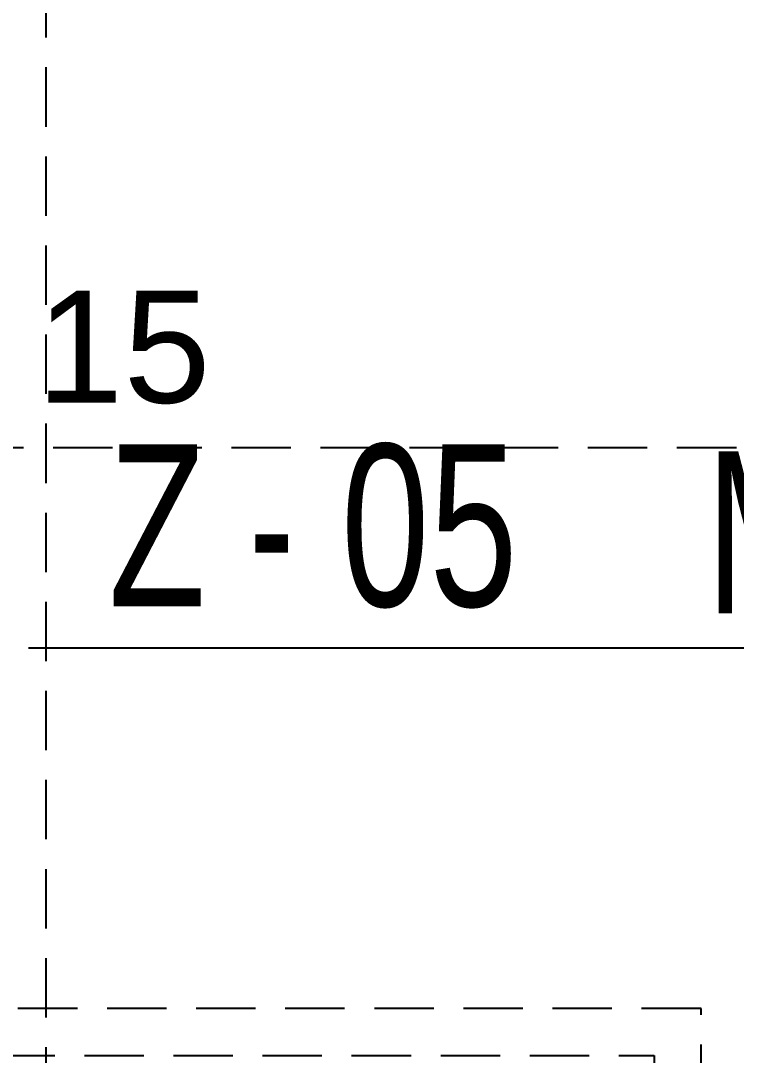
# Model space of a CAD drawing. Header units: inches. Extents: x 21 to 38546, y 13 to 15001.
# Drawn here: x 5064 to 5140.5, y 2402.1 to 2512.7 of the extents above; entities that cross this region are included whole.
import ezdxf
from ezdxf.enums import TextEntityAlignment as Align

# ---------------------------------------------------------------- set-up
doc = ezdxf.new("R2010")
doc.units = ezdxf.units.IN
doc.header["$MEASUREMENT"] = 0
doc.linetypes.add('HIDDEN', pattern=[9.525, 6.35, -3.175])
for name, color, linetype, lineweight in [('Z_MİM_-KM-AREA-IDEN', 8, 'Continuous', 25), ('Z_MİM_-KM-STRS-HID', 8, 'HIDDEN', 25), ('Z_MİM_-KM-STRS-IDEN', 8, 'Continuous', 25), ('Z_MİM_00', 8, 'Continuous', 25)]:
    doc.layers.add(name, color=color, linetype=linetype, lineweight=lineweight)
doc.styles.add('Arial', font='arial.ttf', dxfattribs={"height": 100})
doc.styles.add('Arial_4', font='arial.ttf', dxfattribs={"height": 10})
doc.styles.add('MAH', font='arial.ttf', dxfattribs={"width": 0.8, "height": 17.5})

# ---------------------------------------------------------------- blocks, each defined once
blk = doc.blocks.new('-KM_Merdiven')
at = {"layer": 'Z_MİM_-KM-STRS-HID'}
blk.add_line((20369.75, 2405.03), (20369.75, 2575.03), dxfattribs=at)
for points in [[(20084.75, 2356.97), (20084.75, 2485.03), (20504.75, 2485.03), (20504.75, 2140.03)], [(20154.76, 2325.22), (20154.75, 2420.03), (20434.75, 2420.03), (20434.75, 2110.03), (20439.75, 2110.03), (20439.75, 2425.03), (20149.75, 2425.03), (20149.76, 2325.22)]]:
    blk.add_lwpolyline(points, dxfattribs=at)
at = {"layer": 'Z_MİM_-KM-STRS-IDEN', "color": 7, "style": 'Arial'}
blk.add_text('15', height=12, dxfattribs=at).set_placement((20368.68, 2489.81))
blk = doc.blocks.new('*U121')
blk.add_line((0, 0), (192.45, 0))
at = {"color": 7, "style": 'MAH', "width": 0.6}
blk.add_text('-', height=17.07, dxfattribs=at).set_placement((25.99, 13.11), align=Align.MIDDLE_CENTER)
at = {"color": 7, "style": 'Arial_4', "width": 0.7}
for tag, p in [('K', (8.57, 13.11)), ('00', (33.43, 13.11)), ('MAHALADI', (72.42, 12.35))]:
    blk.add_attdef(tag, text='', height=17.33, dxfattribs=at).set_placement(p, align=Align.MIDDLE_LEFT)
blk.add_attdef('27.00', text='', height=13.33, dxfattribs=at).set_placement((133.25, -11.29), align=Align.MIDDLE_RIGHT)

msp = doc.modelspace()

# ---------------------------------------------------------------- block references
at = {"layer": 'Z_MİM_-KM-AREA-IDEN'}
ref = msp.add_blockref('*U121', (5064.86, 2445.65), dxfattribs=at)
ref.add_attrib('00', '05', dxfattribs={"layer": '0', "color": 7, "height": 17.333, "style": 'Arial_4', "width": 0.7}).set_placement((5098.29, 2458.76), align=Align.MIDDLE_LEFT)
ref.add_attrib('K', 'Z', dxfattribs={"layer": '0', "color": 7, "height": 17.33, "style": 'Arial_4', "width": 0.7}).set_placement((5073.43, 2458.76), align=Align.MIDDLE_LEFT)
ref.add_attrib('MAHALADI', 'MERDİVEN', dxfattribs={"layer": '0', "color": 7, "height": 17.333, "style": 'Arial_4', "width": 0.7}).set_placement((5137.27, 2458.01), align=Align.MIDDLE_LEFT)
at = {"layer": 'Z_MİM_00'}
msp.add_blockref('-KM_Merdiven', (-15302.99, -17.95), dxfattribs=at)

doc.saveas('drawing.dxf')
